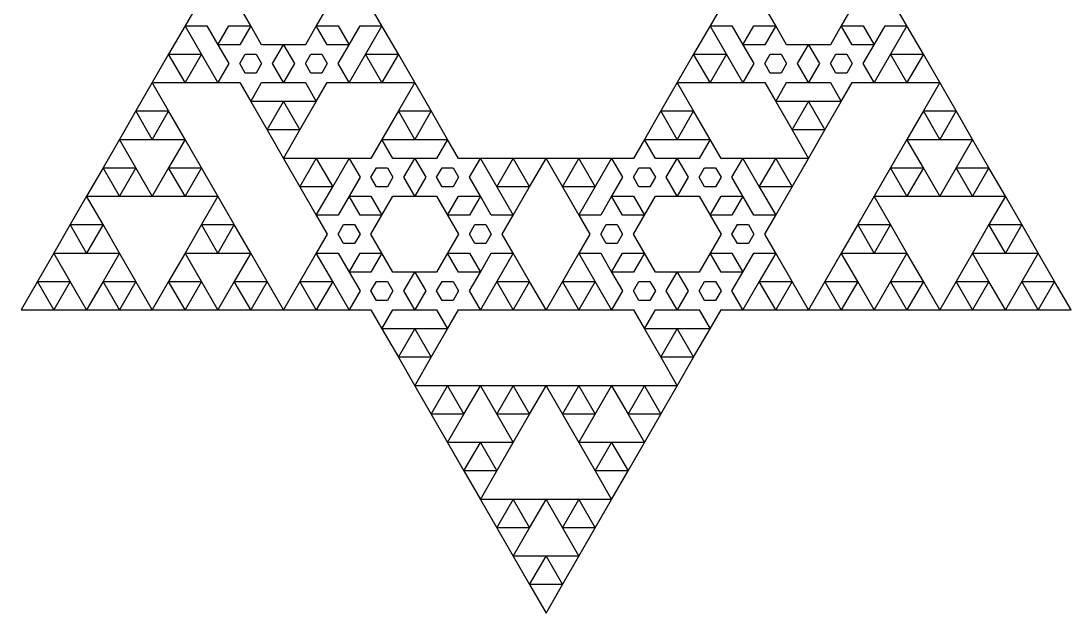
# Model space of a CAD drawing. Header units: metres. Extents: x -50 to 50, y -58 to 58.
# Drawn here: x -50 to 50, y -57.7 to -1.4 of the extents above; entities that cross this region are included whole.
import ezdxf

# ---------------------------------------------------------------- set-up
doc = ezdxf.new("R2010")
doc.units = ezdxf.units.M

msp = doc.modelspace()

# ---------------------------------------------------------------- linework, layer by layer
for p, q in [((-33.3333, 0), (-34.375, -1.80421)), ((-28.125, -1.80421), (-29.1667, 0)), ((-20.8333, 0), (-21.875, -1.80421)), ((-15.625, -1.80421), (-16.6667, 0)), ((16.6667, 0), (15.625, -1.80421)), ((21.875, -1.80421), (20.8333, 0)), ((29.1667, 0), (28.125, -1.80421)), ((34.375, -1.80421), (33.3333, 0)), ((-34.375, -1.80421), (-35.9375, -4.51054)), ((-34.375, -1.80421), (-32.2917, -1.80421)), ((-32.8125, -4.51054), (-34.375, -1.80421)), ((-32.2917, -1.80421), (-31.25, -3.60843)), ((-31.25, -3.60843), (-30.2083, -1.80421)), ((-30.2083, -1.80421), (-28.125, -1.80421)), ((-28.125, -1.80421), (-29.1667, -3.60843)), ((-27.0833, -3.60843), (-28.125, -1.80421)), ((-21.875, -1.80421), (-22.9167, -3.60843)), ((-21.875, -1.80421), (-19.7917, -1.80421)), ((-20.8333, -3.60843), (-21.875, -1.80421)), ((-19.7917, -1.80421), (-18.75, -3.60843)), ((-18.75, -3.60843), (-17.7083, -1.80421)), ((-17.7083, -1.80421), (-15.625, -1.80421)), ((-15.625, -1.80421), (-17.1875, -4.51054)), ((-14.0625, -4.51054), (-15.625, -1.80421)), ((15.625, -1.80421), (14.0625, -4.51054)), ((15.625, -1.80421), (17.7083, -1.80421)), ((17.1875, -4.51054), (15.625, -1.80421)), ((17.7083, -1.80421), (18.75, -3.60843)), ((18.75, -3.60843), (19.7917, -1.80421)), ((19.7917, -1.80421), (21.875, -1.80421)), ((21.875, -1.80421), (20.8333, -3.60843)), ((22.9167, -3.60843), (21.875, -1.80421)), ((28.125, -1.80421), (27.0833, -3.60843)), ((28.125, -1.80421), (30.2083, -1.80421)), ((29.1667, -3.60843), (28.125, -1.80421)), ((30.2083, -1.80421), (31.25, -3.60843)), ((31.25, -3.60843), (32.2917, -1.80421)), ((32.2917, -1.80421), (34.375, -1.80421)), ((34.375, -1.80421), (32.8125, -4.51054)), ((35.9375, -4.51054), (34.375, -1.80421)), ((-29.1667, -3.60843), (-31.25, -3.60843)), ((-31.25, -3.60843), (-30.2083, -5.41266)), ((-25, -3.60843), (-27.0833, -3.60843)), ((-26.0417, -5.41266), (-25, -3.60843)), ((-22.9167, -3.60843), (-25, -3.60843)), ((-25, -3.60843), (-23.9583, -5.41266)), ((-18.75, -3.60843), (-20.8333, -3.60843)), ((-19.7917, -5.41266), (-18.75, -3.60843)), ((20.8333, -3.60843), (18.75, -3.60843)), ((18.75, -3.60843), (19.7917, -5.41266)), ((25, -3.60843), (22.9167, -3.60843)), ((23.9583, -5.41266), (25, -3.60843)), ((27.0833, -3.60843), (25, -3.60843)), ((25, -3.60843), (26.0417, -5.41266)), ((31.25, -3.60843), (29.1667, -3.60843)), ((30.2083, -5.41266), (31.25, -3.60843)), ((-35.9375, -4.51054), (-37.5, -7.21687)), ((-35.9375, -4.51054), (-32.8125, -4.51054)), ((-34.375, -7.21687), (-35.9375, -4.51054)), ((-32.8125, -4.51054), (-34.375, -7.21687)), ((-31.25, -7.21687), (-32.8125, -4.51054)), ((-29.1667, -5.41264), (-28.6458, -4.51054)), ((-28.6458, -4.51054), (-27.6042, -4.51054)), ((-27.6042, -4.51054), (-27.0833, -5.41266)), ((-22.9167, -5.41266), (-22.3958, -4.51054)), ((-22.3958, -4.51054), (-21.3542, -4.51054)), ((-21.3542, -4.51054), (-20.8333, -5.41266)), ((-17.1875, -4.51054), (-18.75, -7.21687)), ((-17.1875, -4.51054), (-14.0625, -4.51054)), ((-15.625, -7.21687), (-17.1875, -4.51054)), ((-14.0625, -4.51054), (-15.625, -7.21687)), ((-12.5, -7.21687), (-14.0625, -4.51054)), ((14.0625, -4.51054), (12.5, -7.21687)), ((14.0625, -4.51054), (17.1875, -4.51054)), ((15.625, -7.21687), (14.0625, -4.51054)), ((17.1875, -4.51054), (15.625, -7.21687)), ((18.75, -7.21687), (17.1875, -4.51054)), ((20.8333, -5.41266), (21.3542, -4.51054)), ((21.3542, -4.51054), (22.3958, -4.51054)), ((22.3958, -4.51054), (22.9167, -5.41266)), ((27.0833, -5.41266), (27.6042, -4.51054)), ((27.6042, -4.51054), (28.6458, -4.51054)), ((28.6458, -4.51054), (29.1667, -5.41264)), ((32.8125, -4.51054), (31.25, -7.21687)), ((32.8125, -4.51054), (35.9375, -4.51054)), ((34.375, -7.21687), (32.8125, -4.51054)), ((35.9375, -4.51054), (34.375, -7.21687)), ((37.5, -7.21687), (35.9375, -4.51054)), ((-30.2083, -5.41266), (-31.25, -7.21687)), ((-28.6458, -6.31476), (-29.1667, -5.41264)), ((-27.0833, -5.41266), (-27.6042, -6.31476)), ((-25, -7.21687), (-26.0417, -5.41266)), ((-23.9583, -5.41266), (-25, -7.21687)), ((-22.3958, -6.31476), (-22.9167, -5.41266)), ((-20.8333, -5.41266), (-21.3542, -6.31476)), ((-18.75, -7.21687), (-19.7917, -5.41266)), ((19.7917, -5.41266), (18.75, -7.21687)), ((21.3542, -6.31476), (20.8333, -5.41266)), ((22.9167, -5.41266), (22.3958, -6.31476)), ((25, -7.21687), (23.9583, -5.41266)), ((26.0417, -5.41266), (25, -7.21687)), ((27.6042, -6.31476), (27.0833, -5.41266)), ((29.1667, -5.41264), (28.6458, -6.31476)), ((31.25, -7.21687), (30.2083, -5.41266)), ((-27.6042, -6.31476), (-28.6458, -6.31476)), ((-21.3542, -6.31476), (-22.3958, -6.31476)), ((22.3958, -6.31476), (21.3542, -6.31476)), ((28.6458, -6.31476), (27.6042, -6.31476)), ((-37.5, -7.21687), (-39.0625, -9.9232)), ((-37.5, -7.21687), (-34.375, -7.21687)), ((-35.9375, -9.9232), (-37.5, -7.21687)), ((-34.375, -7.21687), (-31.25, -7.21687)), ((-31.25, -7.21687), (-29.1667, -7.21687)), ((-29.1667, -7.21687), (-28.125, -9.02109)), ((-28.125, -9.02109), (-27.0833, -7.21687)), ((-27.0833, -7.21687), (-25, -7.21687)), ((-25, -7.21687), (-22.9167, -7.21687)), ((-22.9167, -7.21687), (-21.875, -9.02109)), ((-21.875, -9.02109), (-20.8333, -7.21687)), ((-20.8333, -7.21687), (-18.75, -7.21687)), ((-18.75, -7.21687), (-15.625, -7.21687)), ((-15.625, -7.21687), (-12.5, -7.21687)), ((-12.5, -7.21687), (-14.0625, -9.9232)), ((-10.9375, -9.9232), (-12.5, -7.21687)), ((12.5, -7.21687), (10.9375, -9.9232)), ((12.5, -7.21687), (15.625, -7.21687)), ((14.0625, -9.9232), (12.5, -7.21687)), ((15.625, -7.21687), (18.75, -7.21687)), ((18.75, -7.21687), (20.8333, -7.21687)), ((20.8333, -7.21687), (21.875, -9.02109)), ((21.875, -9.02109), (22.9167, -7.21687)), ((22.9167, -7.21687), (25, -7.21687)), ((25, -7.21687), (27.0833, -7.21687)), ((27.0833, -7.21687), (28.125, -9.02109)), ((28.125, -9.02109), (29.1667, -7.21687)), ((29.1667, -7.21687), (31.25, -7.21687)), ((31.25, -7.21687), (34.375, -7.21687)), ((34.375, -7.21687), (37.5, -7.21687)), ((37.5, -7.21687), (35.9375, -9.9232)), ((39.0625, -9.9232), (37.5, -7.21687)), ((-39.0625, -9.9232), (-40.625, -12.6295)), ((-39.0625, -9.9232), (-35.9375, -9.9232)), ((-37.5, -12.6295), (-39.0625, -9.9232)), ((-35.9375, -9.9232), (-37.5, -12.6295)), ((-34.375, -12.6295), (-35.9375, -9.9232)), ((-25, -9.02109), (-28.125, -9.02109)), ((-28.125, -9.02109), (-26.5625, -11.7274)), ((-26.5625, -11.7274), (-25, -9.02109)), ((-21.875, -9.02109), (-25, -9.02109)), ((-25, -9.02109), (-23.4375, -11.7274)), ((-23.4375, -11.7274), (-21.875, -9.02109)), ((-14.0625, -9.9232), (-15.625, -12.6295)), ((-14.0625, -9.9232), (-10.9375, -9.9232)), ((-12.5, -12.6295), (-14.0625, -9.9232)), ((-10.9375, -9.9232), (-12.5, -12.6295)), ((-9.375, -12.6295), (-10.9375, -9.9232)), ((10.9375, -9.9232), (9.375, -12.6295)), ((10.9375, -9.9232), (14.0625, -9.9232)), ((12.5, -12.6295), (10.9375, -9.9232)), ((14.0625, -9.9232), (12.5, -12.6295)), ((15.625, -12.6295), (14.0625, -9.9232)), ((25, -9.02109), (21.875, -9.02109)), ((21.875, -9.02109), (23.4375, -11.7274)), ((23.4375, -11.7274), (25, -9.02109)), ((28.125, -9.02109), (25, -9.02109)), ((25, -9.02109), (26.5625, -11.7274)), ((26.5625, -11.7274), (28.125, -9.02109)), ((35.9375, -9.9232), (34.375, -12.6295)), ((35.9375, -9.9232), (39.0625, -9.9232)), ((37.5, -12.6295), (35.9375, -9.9232)), ((39.0625, -9.9232), (37.5, -12.6295)), ((40.625, -12.6295), (39.0625, -9.9232)), ((-23.4375, -11.7274), (-26.5625, -11.7274)), ((-26.5625, -11.7274), (-25, -14.4337)), ((-25, -14.4337), (-23.4375, -11.7274)), ((26.5625, -11.7274), (23.4375, -11.7274)), ((23.4375, -11.7274), (25, -14.4337)), ((25, -14.4337), (26.5625, -11.7274)), ((-40.625, -12.6295), (-42.1875, -15.3359)), ((-40.625, -12.6295), (-37.5, -12.6295)), ((-39.0625, -15.3359), (-40.625, -12.6295)), ((-37.5, -12.6295), (-34.375, -12.6295)), ((-34.375, -12.6295), (-35.9375, -15.3359)), ((-32.8125, -15.3359), (-34.375, -12.6295)), ((-15.625, -12.6295), (-16.6667, -14.4337)), ((-15.625, -12.6295), (-12.5, -12.6295)), ((-14.5833, -14.4337), (-15.625, -12.6295)), ((-12.5, -12.6295), (-9.375, -12.6295)), ((-9.375, -12.6295), (-10.4167, -14.4337)), ((-8.33334, -14.4337), (-9.375, -12.6295)), ((9.375, -12.6295), (8.33334, -14.4337)), ((9.375, -12.6295), (12.5, -12.6295)), ((10.4167, -14.4337), (9.375, -12.6295)), ((12.5, -12.6295), (15.625, -12.6295)), ((15.625, -12.6295), (14.5833, -14.4337)), ((16.6667, -14.4337), (15.625, -12.6295)), ((34.375, -12.6295), (32.8125, -15.3359)), ((34.375, -12.6295), (37.5, -12.6295)), ((35.9375, -15.3359), (34.375, -12.6295)), ((37.5, -12.6295), (40.625, -12.6295)), ((40.625, -12.6295), (39.0625, -15.3359)), ((42.1875, -15.3359), (40.625, -12.6295)), ((-21.875, -14.4337), (-25, -14.4337)), ((-25, -14.4337), (-23.4375, -17.1401)), ((-23.4375, -17.1401), (-21.875, -14.4337)), ((-18.75, -14.4337), (-21.875, -14.4337)), ((-21.875, -14.4337), (-20.3125, -17.1401)), ((-20.3125, -17.1401), (-18.75, -14.4337)), ((-16.6667, -14.4337), (-18.75, -14.4337)), ((-18.75, -14.4337), (-17.7083, -16.238)), ((-12.5, -14.4337), (-14.5833, -14.4337)), ((-13.5417, -16.238), (-12.5, -14.4337)), ((-10.4167, -14.4337), (-12.5, -14.4337)), ((-12.5, -14.4337), (-11.4583, -16.238)), ((-6.25, -14.4337), (-8.33334, -14.4337)), ((-7.29167, -16.238), (-6.25, -14.4337)), ((-3.125, -14.4337), (-6.25, -14.4337)), ((-6.25, -14.4337), (-4.6875, -17.1401)), ((-4.6875, -17.1401), (-3.125, -14.4337)), ((0, -14.4337), (-3.125, -14.4337)), ((-3.125, -14.4337), (-1.5625, -17.1401)), ((-1.5625, -17.1401), (0, -14.4337)), ((3.125, -14.4337), (0, -14.4337)), ((0, -14.4337), (1.5625, -17.1401)), ((1.5625, -17.1401), (3.125, -14.4337)), ((6.25, -14.4337), (3.125, -14.4337)), ((3.125, -14.4337), (4.6875, -17.1401)), ((4.6875, -17.1401), (6.25, -14.4337)), ((8.33334, -14.4337), (6.25, -14.4337)), ((6.25, -14.4337), (7.29167, -16.238)), ((12.5, -14.4337), (10.4167, -14.4337)), ((11.4583, -16.238), (12.5, -14.4337)), ((14.5833, -14.4337), (12.5, -14.4337)), ((12.5, -14.4337), (13.5417, -16.238)), ((18.75, -14.4337), (16.6667, -14.4337)), ((17.7083, -16.238), (18.75, -14.4337)), ((21.875, -14.4337), (18.75, -14.4337)), ((18.75, -14.4337), (20.3125, -17.1401)), ((20.3125, -17.1401), (21.875, -14.4337)), ((25, -14.4337), (21.875, -14.4337)), ((21.875, -14.4337), (23.4375, -17.1401)), ((23.4375, -17.1401), (25, -14.4337)), ((-42.1875, -15.3359), (-43.75, -18.0422)), ((-42.1875, -15.3359), (-39.0625, -15.3359)), ((-40.625, -18.0422), (-42.1875, -15.3359)), ((-39.0625, -15.3359), (-40.625, -18.0422)), ((-37.5, -18.0422), (-39.0625, -15.3359)), ((-35.9375, -15.3359), (-37.5, -18.0422)), ((-35.9375, -15.3359), (-32.8125, -15.3359)), ((-34.375, -18.0422), (-35.9375, -15.3359)), ((-32.8125, -15.3359), (-34.375, -18.0422)), ((-31.25, -18.0422), (-32.8125, -15.3359)), ((-16.6667, -16.238), (-16.1458, -15.3359)), ((-16.1458, -15.3359), (-15.1042, -15.3359)), ((-15.1042, -15.3359), (-14.5833, -16.238)), ((-10.4167, -16.238), (-9.89584, -15.3359)), ((-9.89584, -15.3359), (-8.85416, -15.3359)), ((-8.85416, -15.3359), (-8.33333, -16.238)), ((8.33333, -16.238), (8.85416, -15.3359)), ((8.85416, -15.3359), (9.89584, -15.3359)), ((9.89584, -15.3359), (10.4167, -16.238)), ((14.5833, -16.238), (15.1042, -15.3359)), ((15.1042, -15.3359), (16.1458, -15.3359)), ((16.1458, -15.3359), (16.6667, -16.238)), ((32.8125, -15.3359), (31.25, -18.0422)), ((32.8125, -15.3359), (35.9375, -15.3359)), ((34.375, -18.0422), (32.8125, -15.3359)), ((35.9375, -15.3359), (34.375, -18.0422)), ((37.5, -18.0422), (35.9375, -15.3359)), ((39.0625, -15.3359), (37.5, -18.0422)), ((39.0625, -15.3359), (42.1875, -15.3359)), ((40.625, -18.0422), (39.0625, -15.3359)), ((42.1875, -15.3359), (40.625, -18.0422)), ((43.75, -18.0422), (42.1875, -15.3359)), ((-17.7083, -16.238), (-18.75, -18.0422)), ((-16.1458, -17.1401), (-16.6667, -16.238)), ((-14.5833, -16.238), (-15.1042, -17.1401)), ((-12.5, -18.0422), (-13.5417, -16.238)), ((-11.4583, -16.238), (-12.5, -18.0422)), ((-9.89584, -17.1401), (-10.4167, -16.238)), ((-8.33333, -16.238), (-8.85416, -17.1401)), ((-6.25, -18.0422), (-7.29167, -16.238)), ((7.29167, -16.238), (6.25, -18.0422)), ((8.85416, -17.1401), (8.33333, -16.238)), ((10.4167, -16.238), (9.89584, -17.1401)), ((12.5, -18.0422), (11.4583, -16.238)), ((13.5417, -16.238), (12.5, -18.0422)), ((15.1042, -17.1401), (14.5833, -16.238)), ((16.6667, -16.238), (16.1458, -17.1401)), ((18.75, -18.0422), (17.7083, -16.238)), ((-20.3125, -17.1401), (-23.4375, -17.1401)), ((-23.4375, -17.1401), (-21.875, -19.8464)), ((-21.875, -19.8464), (-20.3125, -17.1401)), ((-15.1042, -17.1401), (-16.1458, -17.1401)), ((-8.85416, -17.1401), (-9.89584, -17.1401)), ((-1.5625, -17.1401), (-4.6875, -17.1401)), ((-4.6875, -17.1401), (-3.125, -19.8464)), ((-3.125, -19.8464), (-1.5625, -17.1401)), ((4.6875, -17.1401), (1.5625, -17.1401)), ((1.5625, -17.1401), (3.125, -19.8464)), ((3.125, -19.8464), (4.6875, -17.1401)), ((9.89584, -17.1401), (8.85416, -17.1401)), ((16.1458, -17.1401), (15.1042, -17.1401)), ((23.4375, -17.1401), (20.3125, -17.1401)), ((20.3125, -17.1401), (21.875, -19.8464)), ((21.875, -19.8464), (23.4375, -17.1401)), ((-43.75, -18.0422), (-45.3125, -20.7485)), ((-43.75, -18.0422), (-40.625, -18.0422)), ((-42.1875, -20.7485), (-43.75, -18.0422)), ((-40.625, -18.0422), (-37.5, -18.0422)), ((-37.5, -18.0422), (-34.375, -18.0422)), ((-34.375, -18.0422), (-31.25, -18.0422)), ((-31.25, -18.0422), (-32.8125, -20.7485)), ((-29.6875, -20.7485), (-31.25, -18.0422)), ((-18.75, -18.0422), (-19.7917, -19.8464)), ((-18.75, -18.0422), (-16.6667, -18.0422)), ((-17.7083, -19.8464), (-18.75, -18.0422)), ((-16.6667, -18.0422), (-15.625, -19.8464)), ((-15.625, -19.8464), (-14.5833, -18.0422)), ((-14.5833, -18.0422), (-12.5, -18.0422)), ((-12.5, -18.0422), (-10.4167, -18.0422)), ((-10.4167, -18.0422), (-9.375, -19.8464)), ((-9.375, -19.8464), (-8.33334, -18.0422)), ((-8.33334, -18.0422), (-6.25, -18.0422)), ((-6.25, -18.0422), (-7.29166, -19.8464)), ((-5.20834, -19.8464), (-6.25, -18.0422)), ((6.25, -18.0422), (5.20834, -19.8464)), ((6.25, -18.0422), (8.33334, -18.0422)), ((7.29166, -19.8464), (6.25, -18.0422)), ((8.33334, -18.0422), (9.375, -19.8464)), ((9.375, -19.8464), (10.4167, -18.0422)), ((10.4167, -18.0422), (12.5, -18.0422)), ((12.5, -18.0422), (14.5833, -18.0422)), ((14.5833, -18.0422), (15.625, -19.8464)), ((15.625, -19.8464), (16.6667, -18.0422)), ((16.6667, -18.0422), (18.75, -18.0422)), ((18.75, -18.0422), (17.7083, -19.8464)), ((19.7917, -19.8464), (18.75, -18.0422)), ((31.25, -18.0422), (29.6875, -20.7485)), ((31.25, -18.0422), (34.375, -18.0422)), ((32.8125, -20.7485), (31.25, -18.0422)), ((34.375, -18.0422), (37.5, -18.0422)), ((37.5, -18.0422), (40.625, -18.0422)), ((40.625, -18.0422), (43.75, -18.0422)), ((43.75, -18.0422), (42.1875, -20.7485)), ((45.3125, -20.7485), (43.75, -18.0422)), ((-19.7917, -19.8464), (-21.875, -19.8464)), ((-21.875, -19.8464), (-20.8333, -21.6506)), ((-15.625, -19.8464), (-17.7083, -19.8464)), ((-16.6667, -21.6506), (-15.625, -19.8464)), ((-7.29166, -19.8464), (-9.375, -19.8464)), ((-9.375, -19.8464), (-8.33333, -21.6506)), ((-3.125, -19.8464), (-5.20834, -19.8464)), ((-4.16667, -21.6506), (-3.125, -19.8464)), ((5.20834, -19.8464), (3.125, -19.8464)), ((3.125, -19.8464), (4.16667, -21.6506)), ((9.375, -19.8464), (7.29166, -19.8464)), ((8.33333, -21.6506), (9.375, -19.8464)), ((17.7083, -19.8464), (15.625, -19.8464)), ((15.625, -19.8464), (16.6667, -21.6506)), ((21.875, -19.8464), (19.7917, -19.8464)), ((20.8333, -21.6506), (21.875, -19.8464)), ((-45.3125, -20.7485), (-46.875, -23.4548)), ((-45.3125, -20.7485), (-42.1875, -20.7485)), ((-43.75, -23.4548), (-45.3125, -20.7485)), ((-42.1875, -20.7485), (-43.75, -23.4548)), ((-40.625, -23.4548), (-42.1875, -20.7485)), ((-32.8125, -20.7485), (-34.375, -23.4548)), ((-32.8125, -20.7485), (-29.6875, -20.7485)), ((-31.25, -23.4548), (-32.8125, -20.7485)), ((-29.6875, -20.7485), (-31.25, -23.4548)), ((-28.125, -23.4548), (-29.6875, -20.7485)), ((-19.7917, -21.6506), (-19.2708, -20.7485)), ((-19.2708, -20.7485), (-18.2292, -20.7485)), ((-18.2292, -20.7485), (-17.7083, -21.6506)), ((-7.29167, -21.6506), (-6.77084, -20.7485)), ((-6.77084, -20.7485), (-5.72916, -20.7485)), ((-5.72916, -20.7485), (-5.20833, -21.6506)), ((5.20833, -21.6506), (5.72916, -20.7485)), ((5.72916, -20.7485), (6.77084, -20.7485)), ((6.77084, -20.7485), (7.29167, -21.6506)), ((17.7083, -21.6506), (18.2292, -20.7485)), ((18.2292, -20.7485), (19.2708, -20.7485)), ((19.2708, -20.7485), (19.7917, -21.6506)), ((29.6875, -20.7485), (28.125, -23.4548)), ((29.6875, -20.7485), (32.8125, -20.7485)), ((31.25, -23.4548), (29.6875, -20.7485)), ((32.8125, -20.7485), (31.25, -23.4548)), ((34.375, -23.4548), (32.8125, -20.7485)), ((42.1875, -20.7485), (40.625, -23.4548)), ((42.1875, -20.7485), (45.3125, -20.7485)), ((43.75, -23.4548), (42.1875, -20.7485)), ((45.3125, -20.7485), (43.75, -23.4548)), ((46.875, -23.4548), (45.3125, -20.7485)), ((-20.8333, -21.6506), (-21.875, -23.4548)), ((-19.2708, -22.5527), (-19.7917, -21.6506)), ((-17.7083, -21.6506), (-18.2292, -22.5527)), ((-15.625, -23.4548), (-16.6667, -21.6506)), ((-8.33333, -21.6506), (-9.375, -23.4548)), ((-6.77084, -22.5527), (-7.29167, -21.6506)), ((-5.20833, -21.6506), (-5.72916, -22.5527)), ((-3.125, -23.4548), (-4.16667, -21.6506)), ((4.16667, -21.6506), (3.125, -23.4548)), ((5.72916, -22.5527), (5.20833, -21.6506)), ((7.29167, -21.6506), (6.77084, -22.5527)), ((9.375, -23.4548), (8.33333, -21.6506)), ((16.6667, -21.6506), (15.625, -23.4548)), ((18.2292, -22.5527), (17.7083, -21.6506)), ((19.7917, -21.6506), (19.2708, -22.5527)), ((21.875, -23.4548), (20.8333, -21.6506)), ((-18.2292, -22.5527), (-19.2708, -22.5527)), ((-5.72916, -22.5527), (-6.77084, -22.5527)), ((6.77084, -22.5527), (5.72916, -22.5527)), ((19.2708, -22.5527), (18.2292, -22.5527)), ((-46.875, -23.4548), (-48.4375, -26.1612)), ((-46.875, -23.4548), (-43.75, -23.4548)), ((-45.3125, -26.1612), (-46.875, -23.4548)), ((-43.75, -23.4548), (-40.625, -23.4548)), ((-40.625, -23.4548), (-42.1875, -26.1612)), ((-39.0625, -26.1612), (-40.625, -23.4548)), ((-34.375, -23.4548), (-35.9375, -26.1612)), ((-34.375, -23.4548), (-31.25, -23.4548)), ((-32.8125, -26.1612), (-34.375, -23.4548)), ((-31.25, -23.4548), (-28.125, -23.4548)), ((-28.125, -23.4548), (-29.6875, -26.1612)), ((-26.5625, -26.1612), (-28.125, -23.4548)), ((-21.875, -23.4548), (-23.4375, -26.1612)), ((-21.875, -23.4548), (-19.7917, -23.4548)), ((-20.3125, -26.1612), (-21.875, -23.4548)), ((-19.7917, -23.4548), (-18.75, -25.2591)), ((-18.75, -25.2591), (-17.7083, -23.4548)), ((-17.7083, -23.4548), (-15.625, -23.4548)), ((-15.625, -23.4548), (-16.6667, -25.2591)), ((-14.5833, -25.2591), (-15.625, -23.4548)), ((-9.375, -23.4548), (-10.4167, -25.2591)), ((-9.375, -23.4548), (-7.29166, -23.4548)), ((-8.33334, -25.2591), (-9.375, -23.4548)), ((-7.29166, -23.4548), (-6.25, -25.2591)), ((-6.25, -25.2591), (-5.20834, -23.4548)), ((-5.20834, -23.4548), (-3.125, -23.4548)), ((-3.125, -23.4548), (-4.6875, -26.1612)), ((-1.5625, -26.1612), (-3.125, -23.4548)), ((3.125, -23.4548), (1.5625, -26.1612)), ((3.125, -23.4548), (5.20834, -23.4548)), ((4.6875, -26.1612), (3.125, -23.4548)), ((5.20834, -23.4548), (6.25, -25.2591)), ((6.25, -25.2591), (7.29166, -23.4548)), ((7.29166, -23.4548), (9.375, -23.4548)), ((9.375, -23.4548), (8.33334, -25.2591)), ((10.4167, -25.2591), (9.375, -23.4548)), ((15.625, -23.4548), (14.5833, -25.2591)), ((15.625, -23.4548), (17.7083, -23.4548)), ((16.6667, -25.2591), (15.625, -23.4548)), ((17.7083, -23.4548), (18.75, -25.2591)), ((18.75, -25.2591), (19.7917, -23.4548)), ((19.7917, -23.4548), (21.875, -23.4548)), ((21.875, -23.4548), (20.3125, -26.1612)), ((23.4375, -26.1612), (21.875, -23.4548)), ((28.125, -23.4548), (26.5625, -26.1612)), ((28.125, -23.4548), (31.25, -23.4548)), ((29.6875, -26.1612), (28.125, -23.4548)), ((31.25, -23.4548), (34.375, -23.4548)), ((34.375, -23.4548), (32.8125, -26.1612)), ((35.9375, -26.1612), (34.375, -23.4548)), ((40.625, -23.4548), (39.0625, -26.1612)), ((40.625, -23.4548), (43.75, -23.4548)), ((42.1875, -26.1612), (40.625, -23.4548)), ((43.75, -23.4548), (46.875, -23.4548)), ((46.875, -23.4548), (45.3125, -26.1612)), ((48.4375, -26.1612), (46.875, -23.4548)), ((-16.6667, -25.2591), (-18.75, -25.2591)), ((-18.75, -25.2591), (-17.7083, -27.0633)), ((-12.5, -25.2591), (-14.5833, -25.2591)), ((-13.5417, -27.0633), (-12.5, -25.2591)), ((-10.4167, -25.2591), (-12.5, -25.2591)), ((-12.5, -25.2591), (-11.4583, -27.0633)), ((-6.25, -25.2591), (-8.33334, -25.2591)), ((-7.29167, -27.0633), (-6.25, -25.2591)), ((8.33334, -25.2591), (6.25, -25.2591)), ((6.25, -25.2591), (7.29167, -27.0633)), ((12.5, -25.2591), (10.4167, -25.2591)), ((11.4583, -27.0633), (12.5, -25.2591)), ((14.5833, -25.2591), (12.5, -25.2591)), ((12.5, -25.2591), (13.5417, -27.0633)), ((18.75, -25.2591), (16.6667, -25.2591)), ((17.7083, -27.0633), (18.75, -25.2591)), ((-48.4375, -26.1612), (-50, -28.8675)), ((-48.4375, -26.1612), (-45.3125, -26.1612)), ((-46.875, -28.8675), (-48.4375, -26.1612)), ((-45.3125, -26.1612), (-46.875, -28.8675)), ((-43.75, -28.8675), (-45.3125, -26.1612)), ((-42.1875, -26.1612), (-43.75, -28.8675)), ((-42.1875, -26.1612), (-39.0625, -26.1612)), ((-40.625, -28.8675), (-42.1875, -26.1612)), ((-39.0625, -26.1612), (-40.625, -28.8675)), ((-37.5, -28.8675), (-39.0625, -26.1612)), ((-35.9375, -26.1612), (-37.5, -28.8675)), ((-35.9375, -26.1612), (-32.8125, -26.1612)), ((-34.375, -28.8675), (-35.9375, -26.1612)), ((-32.8125, -26.1612), (-34.375, -28.8675)), ((-31.25, -28.8675), (-32.8125, -26.1612)), ((-29.6875, -26.1612), (-31.25, -28.8675)), ((-29.6875, -26.1612), (-26.5625, -26.1612)), ((-28.125, -28.8675), (-29.6875, -26.1612)), ((-26.5625, -26.1612), (-28.125, -28.8675)), ((-25, -28.8675), (-26.5625, -26.1612)), ((-23.4375, -26.1612), (-25, -28.8675)), ((-23.4375, -26.1612), (-20.3125, -26.1612)), ((-21.875, -28.8675), (-23.4375, -26.1612)), ((-20.3125, -26.1612), (-21.875, -28.8675)), ((-18.75, -28.8675), (-20.3125, -26.1612)), ((-16.6667, -27.0633), (-16.1458, -26.1612)), ((-16.1458, -26.1612), (-15.1042, -26.1612)), ((-15.1042, -26.1612), (-14.5833, -27.0633)), ((-10.4167, -27.0633), (-9.89584, -26.1612)), ((-9.89584, -26.1612), (-8.85416, -26.1612)), ((-8.85416, -26.1612), (-8.33333, -27.0633)), ((-4.6875, -26.1612), (-6.25, -28.8675)), ((-4.6875, -26.1612), (-1.5625, -26.1612)), ((-3.125, -28.8675), (-4.6875, -26.1612)), ((-1.5625, -26.1612), (-3.125, -28.8675)), ((0, -28.8675), (-1.5625, -26.1612)), ((1.5625, -26.1612), (0, -28.8675)), ((1.5625, -26.1612), (4.6875, -26.1612)), ((3.125, -28.8675), (1.5625, -26.1612)), ((4.6875, -26.1612), (3.125, -28.8675)), ((6.25, -28.8675), (4.6875, -26.1612)), ((8.33333, -27.0633), (8.85416, -26.1612)), ((8.85416, -26.1612), (9.89584, -26.1612)), ((9.89584, -26.1612), (10.4167, -27.0633)), ((14.5833, -27.0633), (15.1042, -26.1612)), ((15.1042, -26.1612), (16.1458, -26.1612)), ((16.1458, -26.1612), (16.6667, -27.0633)), ((20.3125, -26.1612), (18.75, -28.8675)), ((20.3125, -26.1612), (23.4375, -26.1612)), ((21.875, -28.8675), (20.3125, -26.1612)), ((23.4375, -26.1612), (21.875, -28.8675)), ((25, -28.8675), (23.4375, -26.1612)), ((26.5625, -26.1612), (25, -28.8675)), ((26.5625, -26.1612), (29.6875, -26.1612)), ((28.125, -28.8675), (26.5625, -26.1612)), ((29.6875, -26.1612), (28.125, -28.8675)), ((31.25, -28.8675), (29.6875, -26.1612)), ((32.8125, -26.1612), (31.25, -28.8675)), ((32.8125, -26.1612), (35.9375, -26.1612)), ((34.375, -28.8675), (32.8125, -26.1612)), ((35.9375, -26.1612), (34.375, -28.8675)), ((37.5, -28.8675), (35.9375, -26.1612)), ((39.0625, -26.1612), (37.5, -28.8675)), ((39.0625, -26.1612), (42.1875, -26.1612)), ((40.625, -28.8675), (39.0625, -26.1612)), ((42.1875, -26.1612), (40.625, -28.8675)), ((43.75, -28.8675), (42.1875, -26.1612)), ((45.3125, -26.1612), (43.75, -28.8675)), ((45.3125, -26.1612), (48.4375, -26.1612)), ((46.875, -28.8675), (45.3125, -26.1612)), ((48.4375, -26.1612), (46.875, -28.8675)), ((50, -28.8675), (48.4375, -26.1612)), ((-17.7083, -27.0633), (-18.75, -28.8675)), ((-16.1458, -27.9654), (-16.6667, -27.0633)), ((-15.1042, -27.9654), (-16.1458, -27.9654)), ((-14.5833, -27.0633), (-15.1042, -27.9654)), ((-12.5, -28.8675), (-13.5417, -27.0633)), ((-11.4583, -27.0633), (-12.5, -28.8675)), ((-9.89584, -27.9654), (-10.4167, -27.0633)), ((-8.85416, -27.9654), (-9.89584, -27.9654)), ((-8.33333, -27.0633), (-8.85416, -27.9654)), ((-6.25, -28.8675), (-7.29167, -27.0633)), ((7.29167, -27.0633), (6.25, -28.8675)), ((8.85416, -27.9654), (8.33333, -27.0633)), ((9.89584, -27.9654), (8.85416, -27.9654)), ((10.4167, -27.0633), (9.89584, -27.9654)), ((12.5, -28.8675), (11.4583, -27.0633)), ((13.5417, -27.0633), (12.5, -28.8675)), ((15.1042, -27.9654), (14.5833, -27.0633)), ((16.1458, -27.9654), (15.1042, -27.9654)), ((16.6667, -27.0633), (16.1458, -27.9654)), ((18.75, -28.8675), (17.7083, -27.0633)), ((-50, -28.8675), (-46.875, -28.8675)), ((-46.875, -28.8675), (-43.75, -28.8675)), ((-43.75, -28.8675), (-40.625, -28.8675)), ((-40.625, -28.8675), (-37.5, -28.8675)), ((-37.5, -28.8675), (-34.375, -28.8675)), ((-34.375, -28.8675), (-31.25, -28.8675)), ((-31.25, -28.8675), (-28.125, -28.8675)), ((-28.125, -28.8675), (-25, -28.8675)), ((-25, -28.8675), (-21.875, -28.8675)), ((-21.875, -28.8675), (-18.75, -28.8675)), ((-18.75, -28.8675), (-16.6667, -28.8675)), ((-16.6667, -28.8675), (-15.625, -30.6717)), ((-15.625, -30.6717), (-14.5833, -28.8675)), ((-14.5833, -28.8675), (-12.5, -28.8675)), ((-12.5, -28.8675), (-10.4167, -28.8675)), ((-10.4167, -28.8675), (-9.375, -30.6717)), ((-9.375, -30.6717), (-8.33334, -28.8675)), ((-8.33334, -28.8675), (-6.25, -28.8675)), ((-6.25, -28.8675), (-3.125, -28.8675)), ((-3.125, -28.8675), (0, -28.8675)), ((0, -28.8675), (3.125, -28.8675)), ((3.125, -28.8675), (6.25, -28.8675)), ((6.25, -28.8675), (8.33334, -28.8675)), ((8.33334, -28.8675), (9.375, -30.6717)), ((9.375, -30.6717), (10.4167, -28.8675)), ((10.4167, -28.8675), (12.5, -28.8675)), ((12.5, -28.8675), (14.5833, -28.8675)), ((14.5833, -28.8675), (15.625, -30.6717)), ((15.625, -30.6717), (16.6667, -28.8675)), ((16.6667, -28.8675), (18.75, -28.8675)), ((18.75, -28.8675), (21.875, -28.8675)), ((21.875, -28.8675), (25, -28.8675)), ((25, -28.8675), (28.125, -28.8675)), ((28.125, -28.8675), (31.25, -28.8675)), ((31.25, -28.8675), (34.375, -28.8675)), ((34.375, -28.8675), (37.5, -28.8675)), ((37.5, -28.8675), (40.625, -28.8675)), ((40.625, -28.8675), (43.75, -28.8675)), ((43.75, -28.8675), (46.875, -28.8675)), ((46.875, -28.8675), (50, -28.8675)), ((-12.5, -30.6717), (-15.625, -30.6717)), ((-15.625, -30.6717), (-14.0625, -33.3781)), ((-14.0625, -33.3781), (-12.5, -30.6717)), ((-9.375, -30.6717), (-12.5, -30.6717)), ((-12.5, -30.6717), (-10.9375, -33.3781)), ((-10.9375, -33.3781), (-9.375, -30.6717)), ((12.5, -30.6717), (9.375, -30.6717)), ((9.375, -30.6717), (10.9375, -33.3781)), ((10.9375, -33.3781), (12.5, -30.6717)), ((15.625, -30.6717), (12.5, -30.6717)), ((12.5, -30.6717), (14.0625, -33.3781)), ((14.0625, -33.3781), (15.625, -30.6717)), ((-10.9375, -33.3781), (-14.0625, -33.3781)), ((-14.0625, -33.3781), (-12.5, -36.0844)), ((-12.5, -36.0844), (-10.9375, -33.3781)), ((14.0625, -33.3781), (10.9375, -33.3781)), ((10.9375, -33.3781), (12.5, -36.0844)), ((12.5, -36.0844), (14.0625, -33.3781)), ((-9.375, -36.0844), (-12.5, -36.0844)), ((-12.5, -36.0844), (-10.9375, -38.7907)), ((-10.9375, -38.7907), (-9.375, -36.0844)), ((-6.25, -36.0844), (-9.375, -36.0844)), ((-9.375, -36.0844), (-7.8125, -38.7907)), ((-7.8125, -38.7907), (-6.25, -36.0844)), ((-3.125, -36.0844), (-6.25, -36.0844)), ((-6.25, -36.0844), (-4.6875, -38.7907)), ((-4.6875, -38.7907), (-3.125, -36.0844)), ((0, -36.0844), (-3.125, -36.0844)), ((-3.125, -36.0844), (-1.5625, -38.7907)), ((-1.5625, -38.7907), (0, -36.0844)), ((3.125, -36.0844), (0, -36.0844)), ((0, -36.0844), (1.5625, -38.7907)), ((1.5625, -38.7907), (3.125, -36.0844)), ((6.25, -36.0844), (3.125, -36.0844)), ((3.125, -36.0844), (4.6875, -38.7907)), ((4.6875, -38.7907), (6.25, -36.0844)), ((9.375, -36.0844), (6.25, -36.0844)), ((6.25, -36.0844), (7.8125, -38.7907)), ((7.8125, -38.7907), (9.375, -36.0844)), ((12.5, -36.0844), (9.375, -36.0844)), ((9.375, -36.0844), (10.9375, -38.7907)), ((10.9375, -38.7907), (12.5, -36.0844)), ((-7.8125, -38.7907), (-10.9375, -38.7907)), ((-10.9375, -38.7907), (-9.375, -41.497)), ((-9.375, -41.497), (-7.8125, -38.7907)), ((-1.5625, -38.7907), (-4.6875, -38.7907)), ((-4.6875, -38.7907), (-3.125, -41.497)), ((-3.125, -41.497), (-1.5625, -38.7907)), ((4.6875, -38.7907), (1.5625, -38.7907)), ((1.5625, -38.7907), (3.125, -41.497)), ((3.125, -41.497), (4.6875, -38.7907)), ((10.9375, -38.7907), (7.8125, -38.7907)), ((7.8125, -38.7907), (9.375, -41.497)), ((9.375, -41.497), (10.9375, -38.7907)), ((-6.25, -41.497), (-9.375, -41.497)), ((-9.375, -41.497), (-7.8125, -44.2034)), ((-7.8125, -44.2034), (-6.25, -41.497)), ((-3.125, -41.497), (-6.25, -41.497)), ((-6.25, -41.497), (-4.6875, -44.2034)), ((-4.6875, -44.2034), (-3.125, -41.497)), ((6.25, -41.497), (3.125, -41.497)), ((3.125, -41.497), (4.6875, -44.2034)), ((4.6875, -44.2034), (6.25, -41.497)), ((9.375, -41.497), (6.25, -41.497)), ((6.25, -41.497), (7.8125, -44.2034)), ((7.8125, -44.2034), (9.375, -41.497)), ((-4.6875, -44.2034), (-7.8125, -44.2034)), ((-7.8125, -44.2034), (-6.25, -46.9097)), ((-6.25, -46.9097), (-4.6875, -44.2034)), ((7.8125, -44.2034), (4.6875, -44.2034)), ((4.6875, -44.2034), (6.25, -46.9097)), ((6.25, -46.9097), (7.8125, -44.2034)), ((-3.125, -46.9097), (-6.25, -46.9097)), ((-6.25, -46.9097), (-4.6875, -49.616)), ((-4.6875, -49.616), (-3.125, -46.9097)), ((0, -46.9097), (-3.125, -46.9097)), ((-3.125, -46.9097), (-1.5625, -49.616)), ((-1.5625, -49.616), (0, -46.9097)), ((3.125, -46.9097), (0, -46.9097)), ((0, -46.9097), (1.5625, -49.616)), ((1.5625, -49.616), (3.125, -46.9097)), ((6.25, -46.9097), (3.125, -46.9097)), ((3.125, -46.9097), (4.6875, -49.616)), ((4.6875, -49.616), (6.25, -46.9097)), ((-1.5625, -49.616), (-4.6875, -49.616)), ((-4.6875, -49.616), (-3.125, -52.3224)), ((-3.125, -52.3224), (-1.5625, -49.616)), ((4.6875, -49.616), (1.5625, -49.616)), ((1.5625, -49.616), (3.125, -52.3224)), ((3.125, -52.3224), (4.6875, -49.616)), ((0, -52.3224), (-3.125, -52.3224)), ((-3.125, -52.3224), (-1.5625, -55.0287)), ((-1.5625, -55.0287), (0, -52.3224)), ((3.125, -52.3224), (0, -52.3224)), ((0, -52.3224), (1.5625, -55.0287)), ((1.5625, -55.0287), (3.125, -52.3224)), ((1.5625, -55.0287), (-1.5625, -55.0287)), ((-1.5625, -55.0287), (0, -57.735)), ((0, -57.735), (1.5625, -55.0287))]:
    msp.add_line(p, q)

doc.saveas('drawing.dxf')
